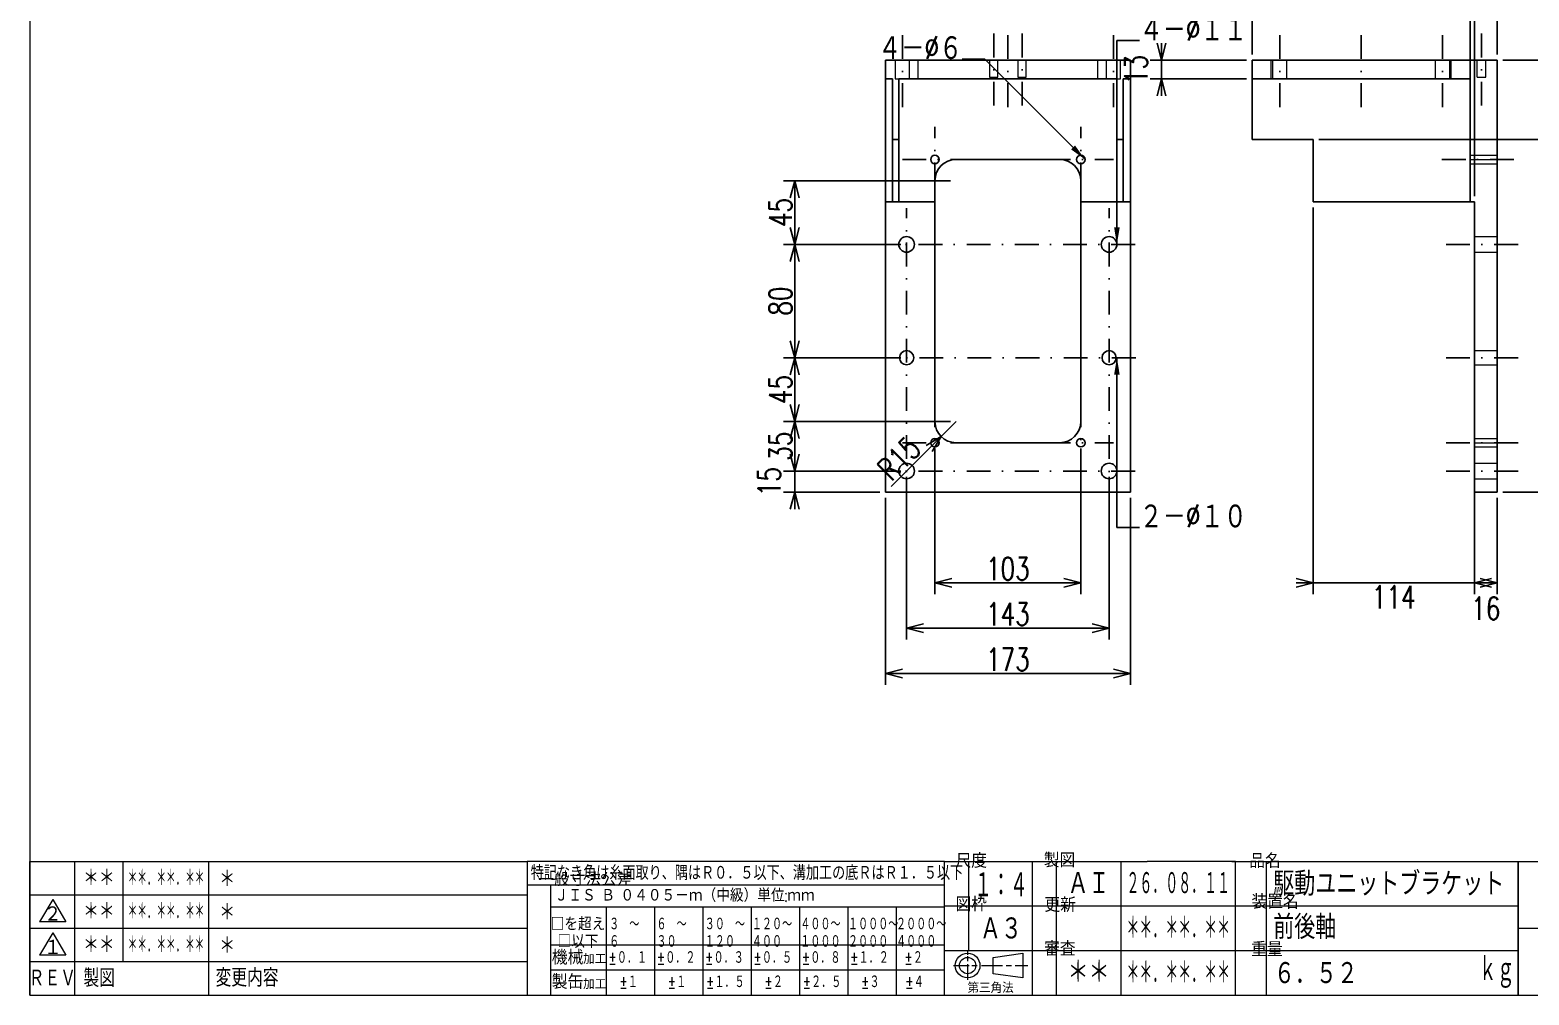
# Model space of a CAD drawing. Header units: millimetres. Extents: x 5 to 415, y 5 to 292.
# Drawn here: x 5 to 269.6, y 5 to 175.4 of the extents above; entities that cross this region are included whole.
import ezdxf

# ---------------------------------------------------------------- set-up
doc = ezdxf.new("R2010")
doc.units = ezdxf.units.MM
doc.header["$LTSCALE"] = 8.4
doc.linetypes.add('DASHDOT', pattern=[1, 0.5, -0.25, 0, -0.25])
doc.linetypes.add('HIDDEN', pattern=[1.905, 1.27, -0.635])
for name, color, linetype in [('1', 7, 'CONTINUOUS'), ('2', 7, 'CONTINUOUS'), ('254', 7, 'CONTINUOUS')]:
    doc.layers.add(name, color=color, linetype=linetype)
doc.styles.add('GMM001', font='txt.shx', dxfattribs={"bigfont": 'bigfont.shx'})
doc.styles.add('GMM007', font='txt.shx', dxfattribs={"width": 0.625, "bigfont": 'bigfont.shx'})
doc.styles.add('GMM008', font='txt.shx', dxfattribs={"width": 0.8, "bigfont": 'bigfont.shx'})
doc.styles.add('GMM009', font='txt.shx', dxfattribs={"width": 0.493827, "bigfont": 'bigfont.shx'})
doc.styles.add('GMM010', font='txt.shx', dxfattribs={"width": 0.7, "bigfont": 'bigfont.shx'})
doc.styles.add('GMM011', font='txt.shx', dxfattribs={"width": 0.95, "bigfont": 'bigfont.shx'})
doc.styles.add('GMM012', font='txt.shx', dxfattribs={"width": 1.066667, "bigfont": 'bigfont.shx'})
doc.styles.add('GMM014', font='txt.shx', dxfattribs={"width": 0.827273, "bigfont": 'bigfont.shx'})
doc.styles.add('GMM015', font='txt.shx', dxfattribs={"width": 0.411523, "bigfont": 'bigfont.shx'})
doc.styles.add('STANDARD1', font='TXT', dxfattribs={"bigfont": 'BIGFONT'})
doc.styles.add('VF001', font='txt.shx', dxfattribs={"width": 0.548697})
doc.styles.add('VF003', font='txt.shx', dxfattribs={"width": 0.75})
doc.dimstyles.new('GEN001', dxfattribs={"dimtxt": 4, "dimasz": 3, "dimexe": 2, "dimexo": 1, "dimgap": 0.5, "dimtad": 3, "dimlfac": 4, "dimdsep": 46, "dimtxsty": 'VF003', "dimblk1": 'OPEN30', "dimblk2": 'OPEN30', "dimsah": 1, "dimcen": 1, "dimclrd": 3, "dimclre": 3, "dimclrt": 7, "dimazin": 3, "dimtfac": 1, "dimtmove": 0, "dimatfit": 3})
doc.dimstyles.new('GEN002', dxfattribs={"dimtxt": 4, "dimasz": 3, "dimexe": 2, "dimexo": 1, "dimgap": 0.5, "dimtad": 3, "dimlfac": 4, "dimdsep": 46, "dimtxsty": 'VF003', "dimblk1": 'OPEN30', "dimblk2": 'OPEN30', "dimsah": 1, "dimcen": 1, "dimclrd": 3, "dimclre": 3, "dimclrt": 7, "dimazin": 3, "dimtfac": 1, "dimtmove": 0, "dimatfit": 3})
doc.dimstyles.new('GEN003', dxfattribs={"dimtxt": 4, "dimasz": 3, "dimexe": 2, "dimexo": 1, "dimgap": 0.5, "dimtad": 3, "dimlfac": 4, "dimdsep": 46, "dimtxsty": 'VF003', "dimblk1": 'OPEN30', "dimblk2": 'OPEN30', "dimsah": 1, "dimcen": 1, "dimclrd": 3, "dimclre": 3, "dimclrt": 7, "dimazin": 3, "dimtfac": 1, "dimtmove": 0, "dimatfit": 3})
doc.dimstyles.new('GEN008', dxfattribs={"dimtxt": 4, "dimasz": 3, "dimexe": 2, "dimexo": 1, "dimgap": 0.5, "dimtad": 3, "dimlfac": 4, "dimdsep": 46, "dimtxsty": 'VF003', "dimblk1": 'OPEN30', "dimblk2": 'OPEN30', "dimsah": 1, "dimcen": 1, "dimclrd": 3, "dimclre": 3, "dimclrt": 7, "dimazin": 3, "dimtfac": 1, "dimtmove": 0, "dimatfit": 3})
doc.dimstyles.new('GEN009', dxfattribs={"dimtxt": 4, "dimasz": 3, "dimexe": 2, "dimexo": 1, "dimgap": 0.5, "dimtad": 3, "dimlfac": 4, "dimdsep": 46, "dimtxsty": 'VF003', "dimblk1": 'OPEN30', "dimblk2": 'OPEN30', "dimsah": 1, "dimcen": 1, "dimclrd": 3, "dimclre": 3, "dimclrt": 7, "dimazin": 3, "dimtfac": 1, "dimtmove": 0, "dimatfit": 3})
doc.dimstyles.new('GEN010', dxfattribs={"dimtxt": 4, "dimasz": 3, "dimexe": 2, "dimexo": 1, "dimgap": 0.5, "dimtad": 3, "dimlfac": 4, "dimdsep": 46, "dimtxsty": 'VF003', "dimblk1": 'OPEN30', "dimblk2": 'OPEN30', "dimsah": 1, "dimcen": 1, "dimclrd": 3, "dimclre": 3, "dimclrt": 7, "dimazin": 3, "dimtfac": 1, "dimtmove": 0, "dimatfit": 3})
doc.dimstyles.new('GEN011', dxfattribs={"dimtxt": 4, "dimasz": 3, "dimexe": 2, "dimexo": 1, "dimgap": 0.5, "dimtad": 3, "dimlfac": 4, "dimdsep": 46, "dimtxsty": 'VF003', "dimblk1": 'OPEN30', "dimblk2": 'OPEN30', "dimsah": 1, "dimcen": 1, "dimclrd": 3, "dimclre": 3, "dimclrt": 7, "dimazin": 3, "dimtfac": 1, "dimtmove": 0, "dimatfit": 3})
doc.dimstyles.new('GEN012', dxfattribs={"dimtxt": 4, "dimasz": 3, "dimexe": 2, "dimexo": 1, "dimgap": 0.5, "dimtad": 3, "dimlfac": 4, "dimdsep": 46, "dimtxsty": 'VF003', "dimblk1": 'OPEN30', "dimblk2": 'OPEN30', "dimsah": 1, "dimcen": 1, "dimclrd": 3, "dimclre": 3, "dimclrt": 7, "dimazin": 3, "dimtfac": 1, "dimtmove": 0, "dimatfit": 3})
doc.dimstyles.new('GEN013', dxfattribs={"dimtxt": 4, "dimasz": 3, "dimexe": 2, "dimexo": 1, "dimgap": 0.5, "dimtad": 3, "dimlfac": 4, "dimdsep": 46, "dimtxsty": 'VF003', "dimblk1": 'OPEN30', "dimblk2": 'OPEN30', "dimsah": 1, "dimcen": 1, "dimclrd": 3, "dimclre": 3, "dimclrt": 7, "dimazin": 3, "dimtfac": 1, "dimtmove": 0, "dimatfit": 3})
doc.dimstyles.new('GEN014', dxfattribs={"dimtxt": 4, "dimasz": 3, "dimexe": 2, "dimexo": 1, "dimgap": 0.5, "dimtad": 3, "dimlfac": 4, "dimdsep": 46, "dimtxsty": 'VF003', "dimblk1": 'OPEN30', "dimblk2": 'OPEN30', "dimsah": 1, "dimcen": 1, "dimclrd": 3, "dimclre": 3, "dimclrt": 7, "dimazin": 3, "dimtfac": 1, "dimtmove": 0, "dimatfit": 3})
doc.dimstyles.new('GEN015', dxfattribs={"dimtxt": 4, "dimasz": 3, "dimexe": 2, "dimexo": 1, "dimgap": 0.5, "dimtad": 3, "dimlfac": 4, "dimdsep": 46, "dimtxsty": 'VF003', "dimblk1": 'OPEN30', "dimblk2": 'OPEN30', "dimsah": 1, "dimcen": 1, "dimclrd": 3, "dimclre": 3, "dimclrt": 7, "dimazin": 3, "dimtfac": 1, "dimtmove": 0, "dimatfit": 3})
doc.dimstyles.new('GEN016', dxfattribs={"dimtxt": 4, "dimasz": 3, "dimexe": 2, "dimexo": 1, "dimgap": 0.5, "dimtad": 3, "dimlfac": 4, "dimdsep": 46, "dimtxsty": 'VF003', "dimblk1": 'OPEN30', "dimblk2": 'OPEN30', "dimsah": 1, "dimcen": 1, "dimclrd": 3, "dimclre": 3, "dimclrt": 7, "dimazin": 3, "dimtfac": 1, "dimtmove": 0, "dimatfit": 3})
doc.dimstyles.new('GEN017', dxfattribs={"dimtxt": 4, "dimasz": 3, "dimexe": 2, "dimexo": 1, "dimgap": 0.5, "dimtad": 3, "dimlfac": 4, "dimdsep": 46, "dimtxsty": 'VF003', "dimblk1": 'OPEN30', "dimblk2": 'OPEN30', "dimsah": 1, "dimcen": 1, "dimclrd": 3, "dimclre": 3, "dimclrt": 7, "dimazin": 3, "dimtfac": 1, "dimtmove": 0, "dimatfit": 3})
doc.dimstyles.new('GEN018', dxfattribs={"dimtxt": 4, "dimasz": 3, "dimexe": 2, "dimexo": 1, "dimgap": 0.5, "dimtad": 3, "dimlfac": 4, "dimdsep": 46, "dimtxsty": 'VF003', "dimblk1": 'OPEN30', "dimblk2": 'OPEN30', "dimsah": 1, "dimcen": 1, "dimclrd": 3, "dimclre": 3, "dimclrt": 7, "dimazin": 3, "dimtfac": 1, "dimtmove": 0, "dimatfit": 3})
doc.dimstyles.new('GEN019', dxfattribs={"dimtxt": 4, "dimasz": 3, "dimexe": 2, "dimexo": 1, "dimgap": 0.5, "dimtad": 3, "dimlfac": 4, "dimdsep": 46, "dimtxsty": 'VF003', "dimblk1": 'OPEN30', "dimblk2": 'OPEN30', "dimsah": 1, "dimcen": 1, "dimclrd": 3, "dimclre": 3, "dimclrt": 7, "dimazin": 3, "dimtfac": 1, "dimtmove": 0, "dimatfit": 3})
doc.dimstyles.new('GEN025', dxfattribs={"dimtxt": 4, "dimasz": 3, "dimexe": 2, "dimexo": 1, "dimgap": 0.5, "dimtad": 3, "dimlfac": 4, "dimdsep": 46, "dimtxsty": 'VF003', "dimblk1": 'OPEN30', "dimblk2": 'OPEN30', "dimsah": 1, "dimcen": 1, "dimclrd": 3, "dimclre": 3, "dimclrt": 7, "dimazin": 3, "dimtfac": 1, "dimtmove": 0, "dimatfit": 3})
doc.dimstyles.new('GENLDR', dxfattribs={"dimtxt": 4, "dimasz": 3, "dimexe": 2, "dimexo": 1, "dimgap": 0.5, "dimtad": 3, "dimlfac": 4, "dimdsep": 46, "dimtxsty": 'VF003', "dimblk1": 'OPEN30', "dimblk2": 'OPEN30', "dimsah": 1, "dimcen": 1, "dimclrd": 3, "dimclre": 3, "dimclrt": 7, "dimazin": 3, "dimtfac": 1, "dimtmove": 0, "dimatfit": 3})

# ---------------------------------------------------------------- blocks, each defined once
blk = doc.blocks.new('BLOCK004')
at = {"layer": '2', "color": 7, "linetype": 'CONTINUOUS', "lineweight": 20}
for p, q in [((170.52, 12.75), (170.52, 12.12)), ((170.52, 11.88), (170.52, 10.97)), ((168.04, 10.2), (170.8, 10.2)), ((170.52, 10.45), (170.52, 7.67)), ((171.25, 10.2), (172.2, 10.2)), ((172.99, 10.2), (176.68, 10.2)), ((177.3, 10.2), (178.25, 10.2)), ((178.92, 10.2), (181.17, 10.2))]:
    blk.add_line(p, q, dxfattribs=at)
blk.add_lwpolyline([(175.06, 11.63), (180.26, 12.38), (180.26, 8.02), (175.06, 8.76)], close=True, dxfattribs=at)
for radius in [2.18, 1.44]:
    blk.add_circle((170.52, 10.2), radius, dxfattribs=at)
blk = doc.blocks.new('BLOCK005')
at = {"layer": '2', "color": 3, "linetype": 'CONTINUOUS', "lineweight": 9}
for p, q in [((92.76, 24.47), (166.44, 24.47)), ((96.97, 20.55), (166.44, 20.55)), ((106.7, 20.55), (106.7, 5)), ((115.24, 20.55), (115.24, 5)), ((123.77, 20.55), (123.77, 5)), ((132.3, 20.55), (132.3, 5)), ((140.84, 20.55), (140.84, 5)), ((149.37, 20.55), (149.37, 5)), ((157.9, 20.55), (157.9, 5)), ((96.97, 13.85), (106.7, 13.85)), ((106.7, 13.85), (115.24, 13.85)), ((115.24, 13.85), (123.77, 13.85)), ((123.77, 13.85), (132.3, 13.85)), ((132.3, 13.85), (140.84, 13.85)), ((140.84, 13.85), (149.37, 13.85)), ((149.37, 13.85), (157.9, 13.85)), ((157.9, 13.85), (166.44, 13.85)), ((96.97, 9.42), (106.7, 9.42)), ((106.7, 9.42), (115.24, 9.42)), ((115.24, 9.42), (123.77, 9.42)), ((123.77, 9.42), (132.3, 9.42)), ((132.3, 9.42), (140.84, 9.42)), ((140.84, 9.42), (149.37, 9.42)), ((149.37, 9.42), (157.9, 9.42)), ((157.9, 9.42), (166.44, 9.42))]:
    blk.add_line(p, q, dxfattribs=at)
at = {"layer": '2', "color": 1, "linetype": 'CONTINUOUS', "lineweight": 15}
blk.add_lwpolyline([(92.76, 5), (166.44, 5), (166.44, 28.59), (92.76, 28.59)], close=True, dxfattribs=at)
at = {"layer": '254', "color": 3, "linetype": 'CONTINUOUS', "lineweight": 9}
blk.add_line((96.97, 5), (96.97, 24.47), dxfattribs=at)
at = {"layer": '254', "color": 3, "lineweight": 9, "style": 'STANDARD1', "width": 1.0935}
blk.add_text('一般寸法公差', height=2.311, dxfattribs=at).set_placement((94.7, 24.26))
at = {"layer": '254', "color": 3, "lineweight": 9, "insert": (93.39, 26.56), "char_height": 2.5425, "attachment_point": 4, "line_spacing_factor": 0.8, "style": 'GMM014'}
blk.add_mtext('\\T1.000000;特記なき角は糸面取り、隅はＲ０．５以下、溝加工の底ＲはＲ１．５以下', dxfattribs=at)
at = {"layer": '254', "color": 7, "lineweight": 20, "line_spacing_factor": 0.8}
for s, insert, char_height, attachment_point, style in [('\\W0.950000;\\T1.000000;ＪＩＳ\\W0.475000;\\T1.000000; \\W0.950000;\\T1.000000;Ｂ\\W0.475000;\\T1.000000; \\W0.950000;\\T1.000000;０４０５－ｍ（中級）単位\\W0.475000;\\T1.000000;:\\W0.950000;\\T1.000000;ｍｍ', (97.62, 22.59), 2.31134, 4, 'GMM011'), ('{\\T1.000000;□を超え}\\P{\\T1.000000;□以下}', (101.75, 18.7), 2.3113, 2, 'GMM011'), ('{\\T1.000000;３\u3000～}\\P{\\T1.000000;６}', (107.24, 18.7), 2.3113, 1, 'GMM010'), ('{\\T1.000000;６\u3000～}\\P{\\T1.000000;３０}', (115.59, 18.7), 2.3113, 1, 'GMM010'), ('{\\T1.000000;３０\u3000～}\\P{\\T1.000000;１２０}', (124.12, 18.7), 2.3113, 1, 'GMM010'), ('{\\T1.000000;１２０～}\\P{\\T1.000000;４００}', (132.43, 18.7), 2.3113, 1, 'GMM010'), ('{\\T1.000000;４００～}\\P{\\T1.000000;１０００}', (140.98, 18.7), 2.3113, 1, 'GMM010'), ('{\\T1.000000;１０００～}\\P{\\T1.000000;２０００}', (149.4, 18.7), 2.3113, 1, 'GMM010'), ('{\\T1.000000;２０００～}\\P{\\T1.000000;４０００}', (157.88, 18.7), 2.3113, 1, 'GMM010'), ('\\T1.000000;機械', (99.9, 11.63), 2.5425, 5, 'GMM001'), ('\\T1.000000;加工', (104.68, 11.34), 1.7335, 5, 'GMM012'), ('%%p\\T1.000000;０．１', (110.51, 11.63), 2.3113, 5, 'GMM010'), ('%%p\\T1.000000;０．２', (119.05, 11.63), 2.3113, 5, 'GMM010'), ('%%p\\T1.000000;０．３', (127.58, 11.63), 2.3113, 5, 'GMM010'), ('%%p\\T1.000000;０．５', (136.11, 11.63), 2.3113, 5, 'GMM010'), ('%%p\\T1.000000;０．８', (144.65, 11.63), 2.3113, 5, 'GMM010'), ('%%p\\T1.000000;１．２', (153.18, 11.63), 2.3113, 5, 'GMM010'), ('%%p\\T1.000000;２', (160.98, 11.63), 2.3113, 5, 'GMM010'), ('\\T1.000000;製缶', (99.9, 7.34), 2.5425, 5, 'GMM001'), ('%%p\\T1.000000;１', (110.66, 7.34), 2.3113, 5, 'GMM010'), ('%%p\\T1.000000;１', (119.2, 7.34), 2.3113, 5, 'GMM010'), ('%%p\\T1.000000;１．５', (127.73, 7.34), 2.3113, 5, 'GMM010'), ('%%p\\T1.000000;２', (136.26, 7.34), 2.3113, 5, 'GMM010'), ('%%p\\T1.000000;２．５', (144.8, 7.34), 2.3113, 5, 'GMM010'), ('%%p\\T1.000000;３', (153.33, 7.34), 2.3113, 5, 'GMM010'), ('%%p\\T1.000000;４', (161.13, 7.34), 2.3113, 5, 'GMM010'), ('\\T1.000000;加工', (104.68, 6.91), 1.7335, 5, 'GMM012')]:
    blk.add_mtext(s, dxfattribs=dict(at, insert=insert, char_height=char_height, attachment_point=attachment_point, style=style))
blk = doc.blocks.new('BLOCK006')
at = {"layer": '254', "color": 1, "linetype": 'CONTINUOUS', "lineweight": 15}
for p, q in [((9.02, 15.97), (6.7, 12.03)), ((9.02, 15.97), (11.33, 12.03)), ((11.33, 12.03), (6.7, 12.03))]:
    blk.add_line(p, q, dxfattribs=at)
at = {"layer": '254', "color": 7, "lineweight": 20, "insert": (9.02, 13.39), "char_height": 2.8434, "attachment_point": 5, "line_spacing_factor": 0.8, "style": 'GMM001'}
blk.add_mtext('\\T1.000000;１', dxfattribs=at)
blk = doc.blocks.new('BLOCK007')
at = {"layer": '254', "color": 1, "linetype": 'CONTINUOUS', "lineweight": 15}
for p, q in [((9.02, 21.86), (6.7, 17.93)), ((9.02, 21.86), (11.33, 17.93)), ((11.33, 17.93), (6.7, 17.93))]:
    blk.add_line(p, q, dxfattribs=at)
at = {"layer": '254', "color": 7, "lineweight": 20, "insert": (9.02, 19.29), "char_height": 2.8434, "attachment_point": 5, "line_spacing_factor": 0.8, "style": 'GMM001'}
blk.add_mtext('\\T1.000000;２', dxfattribs=at)
blk = doc.blocks.new('_OPEN30')
at = {"color": 0, "linetype": 'BYBLOCK'}
blk.add_line((0, 0), (-1, 0), dxfattribs=at)
blk.add_lwpolyline([(-1, 0.259), (0, 0), (-1, -0.259)], dxfattribs=at)
blk = doc.blocks.new('*D1')
at = {"color": 3}
for p, q in [((164.75, 101.5), (164.75, 75.75)), ((190.5, 101.5), (190.5, 75.75)), ((167.75, 77.75), (187.5, 77.75))]:
    blk.add_line(p, q, dxfattribs=at)
at = {"layer": 'Defpoints'}
for p in [(164.75, 102.5), (190.5, 102.5), (164.75, 77.75)]:
    blk.add_point(p, dxfattribs=at)
at = {"layer": '1', "color": 3, "xscale": 3, "yscale": 3, "rotation": 180}
blk.add_blockref('_OPEN30', (164.75, 77.75), dxfattribs=at)
at = {"layer": '1', "color": 3, "xscale": 3, "yscale": 3}
blk.add_blockref('_OPEN30', (190.5, 77.75), dxfattribs=at)
at = {"layer": '1', "color": 7, "insert": (177.625, 80.25), "char_height": 4, "attachment_point": 5, "style": 'VF003'}
blk.add_mtext('103', dxfattribs=at)
blk = doc.blocks.new('*D2')
at = {"color": 3}
for p, q in [((159.75, 96.5), (159.75, 67.75)), ((195.5, 96.5), (195.5, 67.75)), ((162.75, 69.75), (192.5, 69.75))]:
    blk.add_line(p, q, dxfattribs=at)
at = {"layer": 'Defpoints'}
for p in [(159.75, 97.5), (195.5, 97.5), (159.75, 69.75)]:
    blk.add_point(p, dxfattribs=at)
at = {"layer": '1', "color": 3, "xscale": 3, "yscale": 3, "rotation": 180}
blk.add_blockref('_OPEN30', (159.75, 69.75), dxfattribs=at)
at = {"layer": '1', "color": 3, "xscale": 3, "yscale": 3}
blk.add_blockref('_OPEN30', (195.5, 69.75), dxfattribs=at)
at = {"layer": '1', "color": 7, "insert": (177.625, 72.25), "char_height": 4, "attachment_point": 5, "style": 'VF003'}
blk.add_mtext('143', dxfattribs=at)
blk = doc.blocks.new('*D3')
at = {"color": 3}
for p, q in [((156, 92.75), (156, 59.75)), ((199.25, 92.75), (199.25, 59.75)), ((159, 61.75), (196.25, 61.75))]:
    blk.add_line(p, q, dxfattribs=at)
at = {"layer": 'Defpoints'}
for p in [(156, 93.75), (199.25, 93.75), (156, 61.75)]:
    blk.add_point(p, dxfattribs=at)
at = {"layer": '1', "color": 3, "xscale": 3, "yscale": 3, "rotation": 180}
blk.add_blockref('_OPEN30', (156, 61.75), dxfattribs=at)
at = {"layer": '1', "color": 3, "xscale": 3, "yscale": 3}
blk.add_blockref('_OPEN30', (199.25, 61.75), dxfattribs=at)
at = {"layer": '1', "color": 7, "insert": (177.625, 64.25), "char_height": 4, "attachment_point": 5, "style": 'VF003'}
blk.add_mtext('173', dxfattribs=at)
blk = doc.blocks.new('*D8')
at = {"color": 3}
for p, q in [((158.75, 97.5), (138, 97.5)), ((140, 93.75), (140, 97.5)), ((155, 93.75), (138, 93.75))]:
    blk.add_line(p, q, dxfattribs=at)
at = {"layer": 'Defpoints'}
for p in [(159.75, 97.5), (140, 93.75), (156, 93.75)]:
    blk.add_point(p, dxfattribs=at)
at = {"layer": '1', "color": 3, "xscale": 3, "yscale": 3}
for p, rotation in [((140, 97.5), 270), ((140, 93.75), 90)]:
    blk.add_blockref('_OPEN30', p, dxfattribs=dict(at, rotation=rotation))
at = {"layer": '1', "color": 7, "insert": (135.5, 95.625), "char_height": 4, "attachment_point": 5, "rotation": 90, "style": 'VF003'}
blk.add_mtext('15', dxfattribs=at)
blk = doc.blocks.new('*D9')
at = {"color": 3}
for p, q in [((167.5, 106.25), (138, 106.25)), ((140, 100.5), (140, 103.25)), ((158.75, 97.5), (138, 97.5))]:
    blk.add_line(p, q, dxfattribs=at)
at = {"layer": 'Defpoints'}
for p in [(168.5, 106.25), (140, 97.5), (159.75, 97.5)]:
    blk.add_point(p, dxfattribs=at)
at = {"layer": '1', "color": 3, "xscale": 3, "yscale": 3}
for p, rotation in [((140, 106.25), 90), ((140, 97.5), 270)]:
    blk.add_blockref('_OPEN30', p, dxfattribs=dict(at, rotation=rotation))
at = {"layer": '1', "color": 7, "insert": (137.5, 101.875), "char_height": 4, "attachment_point": 5, "rotation": 90, "style": 'VF003'}
blk.add_mtext('35', dxfattribs=at)
blk = doc.blocks.new('*D10')
at = {"color": 3}
for p, q in [((158.75, 117.5), (138, 117.5)), ((140, 109.25), (140, 114.5)), ((167.5, 106.25), (138, 106.25))]:
    blk.add_line(p, q, dxfattribs=at)
at = {"layer": 'Defpoints'}
for p in [(159.75, 117.5), (140, 106.25), (168.5, 106.25)]:
    blk.add_point(p, dxfattribs=at)
at = {"layer": '1', "color": 3, "xscale": 3, "yscale": 3}
for p, rotation in [((140, 117.5), 90), ((140, 106.25), 270)]:
    blk.add_blockref('_OPEN30', p, dxfattribs=dict(at, rotation=rotation))
at = {"layer": '1', "color": 7, "insert": (137.5, 111.875), "char_height": 4, "attachment_point": 5, "rotation": 90, "style": 'VF003'}
blk.add_mtext('45', dxfattribs=at)
blk = doc.blocks.new('*D11')
at = {"color": 3}
for p, q in [((158.75, 137.5), (138, 137.5)), ((140, 120.5), (140, 134.5)), ((158.75, 117.5), (138, 117.5))]:
    blk.add_line(p, q, dxfattribs=at)
at = {"layer": 'Defpoints'}
for p in [(159.75, 137.5), (140, 117.5), (159.75, 117.5)]:
    blk.add_point(p, dxfattribs=at)
at = {"layer": '1', "color": 3, "xscale": 3, "yscale": 3}
for p, rotation in [((140, 137.5), 90), ((140, 117.5), 270)]:
    blk.add_blockref('_OPEN30', p, dxfattribs=dict(at, rotation=rotation))
at = {"layer": '1', "color": 7, "insert": (137.5, 127.5), "char_height": 4, "attachment_point": 5, "rotation": 90, "style": 'VF003'}
blk.add_mtext('80', dxfattribs=at)
blk = doc.blocks.new('*D12')
at = {"color": 3}
for p, q in [((167.5, 148.75), (138, 148.75)), ((140, 140.5), (140, 145.75)), ((158.75, 137.5), (138, 137.5))]:
    blk.add_line(p, q, dxfattribs=at)
at = {"layer": 'Defpoints'}
for p in [(168.5, 148.75), (140, 137.5), (159.75, 137.5)]:
    blk.add_point(p, dxfattribs=at)
at = {"layer": '1', "color": 3, "xscale": 3, "yscale": 3}
for p, rotation in [((140, 148.75), 90), ((140, 137.5), 270)]:
    blk.add_blockref('_OPEN30', p, dxfattribs=dict(at, rotation=rotation))
at = {"layer": '1', "color": 7, "insert": (137.5, 143.125), "char_height": 4, "attachment_point": 5, "rotation": 90, "style": 'VF003'}
blk.add_mtext('45', dxfattribs=at)
blk = doc.blocks.new('*D13')
at = {"color": 3}
for p, q in [((232.5, 156), (282, 156)), ((280, 96.75), (280, 153)), ((265, 93.75), (282, 93.75))]:
    blk.add_line(p, q, dxfattribs=at)
at = {"layer": 'Defpoints'}
for p in [(231.5, 156), (264, 93.75), (280, 93.75)]:
    blk.add_point(p, dxfattribs=at)
at = {"layer": '1', "color": 3, "xscale": 3, "yscale": 3}
for p, rotation in [((280, 156), 90), ((280, 93.75), 270)]:
    blk.add_blockref('_OPEN30', p, dxfattribs=dict(at, rotation=rotation))
at = {"layer": '1', "color": 7, "insert": (277.5, 124.875), "char_height": 4, "attachment_point": 5, "rotation": 90, "style": 'VF003'}
blk.add_mtext('249', dxfattribs=at)
blk = doc.blocks.new('*D14')
at = {"color": 3}
for p, q in [((219.75, 170), (202.75, 170)), ((204.75, 166.75), (204.75, 170)), ((219.75, 166.75), (202.75, 166.75))]:
    blk.add_line(p, q, dxfattribs=at)
at = {"layer": 'Defpoints'}
for p in [(220.75, 170), (204.75, 166.75), (220.75, 166.75)]:
    blk.add_point(p, dxfattribs=at)
at = {"layer": '1', "color": 3, "xscale": 3, "yscale": 3}
for p, rotation in [((204.75, 170), 270), ((204.75, 166.75), 90)]:
    blk.add_blockref('_OPEN30', p, dxfattribs=dict(at, rotation=rotation))
at = {"layer": '1', "color": 7, "insert": (200.25, 168.375), "char_height": 4, "attachment_point": 5, "rotation": 90, "style": 'VF003'}
blk.add_mtext('13', dxfattribs=at)
blk = doc.blocks.new('*D15')
at = {"color": 3}
for p, q in [((265, 170), (290, 170)), ((288, 96.75), (288, 167)), ((265, 93.75), (290, 93.75))]:
    blk.add_line(p, q, dxfattribs=at)
at = {"layer": 'Defpoints'}
for p in [(264, 170), (264, 93.75), (288, 93.75)]:
    blk.add_point(p, dxfattribs=at)
at = {"layer": '1', "color": 3, "xscale": 3, "yscale": 3}
for p, rotation in [((288, 170), 90), ((288, 93.75), 270)]:
    blk.add_blockref('_OPEN30', p, dxfattribs=dict(at, rotation=rotation))
at = {"layer": '1', "color": 7, "insert": (285.5, 131.875), "char_height": 4, "attachment_point": 5, "rotation": 90, "style": 'VF003'}
blk.add_mtext('305', dxfattribs=at)
blk = doc.blocks.new('*D16')
at = {"color": 3}
for p, q in [((260, 92.75), (260, 75.75)), ((264, 92.75), (264, 75.75)), ((264, 77.75), (260, 77.75))]:
    blk.add_line(p, q, dxfattribs=at)
at = {"layer": 'Defpoints'}
for p in [(260, 93.75), (264, 93.75), (264, 77.75)]:
    blk.add_point(p, dxfattribs=at)
at = {"layer": '1', "color": 3, "xscale": 3, "yscale": 3, "rotation": 180}
blk.add_blockref('_OPEN30', (260, 77.75), dxfattribs=at)
at = {"layer": '1', "color": 3, "xscale": 3, "yscale": 3}
blk.add_blockref('_OPEN30', (264, 77.75), dxfattribs=at)
at = {"layer": '1', "color": 7, "insert": (262, 73.25), "char_height": 4, "attachment_point": 5, "style": 'VF003'}
blk.add_mtext('16', dxfattribs=at)
blk = doc.blocks.new('*D17')
at = {"color": 3}
for p, q in [((220.75, 171), (220.75, 196)), ((264, 171), (264, 196)), ((267, 194), (217.75, 194))]:
    blk.add_line(p, q, dxfattribs=at)
at = {"layer": 'Defpoints'}
for p in [(264, 194), (220.75, 170), (264, 170)]:
    blk.add_point(p, dxfattribs=at)
at = {"layer": '1', "color": 3, "xscale": 3, "yscale": 3}
blk.add_blockref('_OPEN30', (220.75, 194), dxfattribs=at)
at = {"layer": '1', "color": 3, "xscale": 3, "yscale": 3, "rotation": 180}
blk.add_blockref('_OPEN30', (264, 194), dxfattribs=at)
at = {"layer": '1', "color": 7, "insert": (242.375, 191.5), "char_height": 4, "attachment_point": 5, "style": 'VF003'}
blk.add_mtext('173', dxfattribs=at)
blk = doc.blocks.new('*D18')
at = {"color": 3}
for p, q in [((231.5, 144), (231.5, 75.75)), ((260, 144), (260, 75.75)), ((263, 77.75), (228.5, 77.75))]:
    blk.add_line(p, q, dxfattribs=at)
at = {"layer": 'Defpoints'}
for p in [(231.5, 145), (260, 145), (260, 77.75)]:
    blk.add_point(p, dxfattribs=at)
at = {"layer": '1', "color": 3, "xscale": 3, "yscale": 3}
blk.add_blockref('_OPEN30', (231.5, 77.75), dxfattribs=at)
at = {"layer": '1', "color": 3, "xscale": 3, "yscale": 3, "rotation": 180}
blk.add_blockref('_OPEN30', (260, 77.75), dxfattribs=at)
at = {"layer": '1', "color": 7, "insert": (245.75, 75.25), "char_height": 4, "attachment_point": 5, "style": 'VF003'}
blk.add_mtext('114', dxfattribs=at)
blk = doc.blocks.new('*D19')
at = {"color": 3}
for p, q in [((259.25, 146), (259.25, 188)), ((260, 146), (260, 188)), ((260, 186), (259.25, 186))]:
    blk.add_line(p, q, dxfattribs=at)
at = {"layer": 'Defpoints'}
for p in [(260, 186), (259.25, 145), (260, 145)]:
    blk.add_point(p, dxfattribs=at)
at = {"layer": '1', "color": 3, "xscale": 3, "yscale": 3}
blk.add_blockref('_OPEN30', (260, 186), dxfattribs=at)
at = {"layer": '1', "color": 3, "xscale": 3, "yscale": 3, "rotation": 180}
blk.add_blockref('_OPEN30', (259.25, 186), dxfattribs=at)
at = {"layer": '1', "color": 7, "insert": (259.625, 181.5), "char_height": 4, "attachment_point": 5, "style": 'VF003'}
blk.add_mtext('3', dxfattribs=at)
blk = doc.blocks.new('*D25')
at = {"color": 3}
for p, q in [((168.5, 106.25), (165.85, 103.6)), ((163.73, 101.48), (157.01, 94.76))]:
    blk.add_line(p, q, dxfattribs=at)
at = {"layer": 'Defpoints'}
for p in [(168.5, 106.25), (165.85, 103.6)]:
    blk.add_point(p, dxfattribs=at)
at = {"layer": '1', "color": 3, "xscale": 3, "yscale": 3, "rotation": 45}
blk.add_blockref('_OPEN30', (165.85, 103.6), dxfattribs=at)
at = {"layer": '1', "color": 7, "insert": (158.42, 99.71), "char_height": 4, "attachment_point": 5, "rotation": 45, "style": 'VF003'}
blk.add_mtext('R15', dxfattribs=at)

msp = doc.modelspace()

# ---------------------------------------------------------------- linework, layer by layer
at = {"color": 3, "linetype": 'DASHDOT'}
for p, q in [((159, 161.75), (159, 175)), ((175.125, 162), (175.125, 175)), ((177.625, 161.75), (177.625, 175)), ((180.125, 162), (180.125, 175)), ((196.25, 161.75), (196.25, 175)), ((225.625, 161.75), (225.625, 175)), ((240, 161.75), (240, 175)), ((254.375, 161.75), (254.375, 175)), ((261.25, 162), (261.25, 175)), ((164.75, 96.75), (164.75, 158.25)), ((190.5, 96.75), (190.5, 158.25)), ((159, 152.5), (196.25, 152.5)), ((254.25, 152.5), (269, 152.5)), ((159.75, 91.125), (159.75, 143.875)), ((195.5, 91.125), (195.5, 143.875)), ((153.375, 137.5), (201.875, 137.5)), ((255, 137.5), (269, 137.5)), ((153.5, 117.5), (201.75, 117.5)), ((255, 117.5), (269, 117.5)), ((159, 102.5), (196.25, 102.5)), ((255, 102.5), (269, 102.5)), ((153.375, 97.5), (201.875, 97.5)), ((255, 97.5), (269, 97.5))]:
    msp.add_line(p, q, dxfattribs=at)
at = {"color": 7, "linetype": 'Continuous', "lineweight": 25}
for p, q in [((156, 170), (199.25, 170)), ((156, 170), (156, 166.75)), ((199.25, 170), (199.25, 166.75)), ((220.75, 170), (220.75, 166.75)), ((264, 170), (220.75, 170)), ((264, 93.75), (264, 170)), ((156, 166.75), (157.25, 166.75)), ((156, 166.75), (156, 145)), ((157.25, 166.75), (157.25, 156)), ((158.375, 166.75), (196.875, 166.75)), ((158.375, 166.75), (158.375, 156)), ((196.875, 166.75), (196.875, 156)), ((198, 166.75), (199.25, 166.75)), ((198, 166.75), (198, 156)), ((199.25, 166.75), (199.25, 145)), ((220.75, 166.75), (259.25, 166.75)), ((220.75, 166.75), (220.75, 156)), ((259.25, 166.75), (259.25, 145)), ((157.25, 156), (158.375, 156)), ((157.25, 156), (157.25, 145)), ((158.375, 156), (158.375, 145)), ((198, 156), (196.875, 156)), ((196.875, 156), (196.875, 145)), ((198, 156), (198, 145)), ((220.75, 156), (231.5, 156)), ((231.5, 156), (231.5, 145)), ((168.5, 152.5), (186.75, 152.5)), ((164.75, 145), (164.75, 148.75)), ((190.5, 148.75), (190.5, 145)), ((156, 145), (157.25, 145)), ((156, 145), (156, 93.75)), ((157.25, 145), (158.375, 145)), ((158.375, 145), (164.75, 145)), ((164.75, 106.25), (164.75, 145)), ((190.5, 145), (196.875, 145)), ((190.5, 145), (190.5, 106.25)), ((198, 145), (196.875, 145)), ((198, 145), (199.25, 145)), ((199.25, 145), (199.25, 93.75)), ((231.5, 145), (259.25, 145)), ((259.25, 145), (260, 145)), ((260, 145), (260, 93.75)), ((186.75, 102.5), (168.5, 102.5)), ((156, 93.75), (199.25, 93.75)), ((260, 93.75), (264, 93.75))]:
    msp.add_line(p, q, dxfattribs=at)
at = {"color": 7, "linetype": 'HIDDEN', "lineweight": 18}
for p, q in [((157.75, 170), (157.75, 166.75)), ((160.25, 166.75), (160.25, 170)), ((161.75, 170), (161.75, 166.75)), ((174.375, 170), (174.375, 167)), ((175.875, 167), (175.875, 170)), ((179.375, 170), (179.375, 167)), ((180.875, 167), (180.875, 170)), ((193.5, 166.75), (193.5, 170)), ((195, 170), (195, 166.75)), ((197.5, 166.75), (197.5, 170)), ((224.125, 166.75), (224.125, 170)), ((224.375, 166.75), (224.375, 170)), ((226.875, 166.75), (226.875, 170)), ((253.125, 166.75), (253.125, 170)), ((255.625, 166.75), (255.625, 170)), ((255.875, 166.75), (255.875, 170)), ((260.5, 167), (260.5, 170)), ((262, 167), (262, 170)), ((157.75, 166.75), (158.375, 166.75)), ((174.375, 167), (175.125, 167)), ((175.125, 167), (175.875, 167)), ((179.375, 167), (180.125, 167)), ((180.125, 167), (180.875, 167)), ((196.875, 166.75), (197.5, 166.75)), ((260.5, 167), (262, 167)), ((259.25, 153.25), (264, 153.25)), ((259.25, 152.5), (264, 152.5)), ((259.25, 151.75), (264, 151.75)), ((260, 138.875), (264, 138.875)), ((260, 136.125), (264, 136.125)), ((260, 118.75), (264, 118.75)), ((260, 116.25), (264, 116.25)), ((260, 103.25), (264, 103.25)), ((260, 102.5), (264, 102.5)), ((260, 101.75), (264, 101.75)), ((260, 98.875), (264, 98.875)), ((260, 96.125), (264, 96.125))]:
    msp.add_line(p, q, dxfattribs=at)
at = {"color": 7, "linetype": 'Continuous', "lineweight": 25}
for centre, radius, start, end in [((164.75, 152.5), 0.75, 90, -90), ((164.75, 152.5), 0.75, -90, 90), ((168.5, 148.75), 3.75, 90, 180), ((186.75, 148.75), 3.75, 0, 90), ((190.5, 152.5), 0.75, 90, -90), ((190.5, 152.5), 0.75, -90, 90), ((159.75, 137.5), 1.375, 90, -90), ((159.75, 137.5), 1.375, -90, 90), ((195.5, 137.5), 1.375, 90, -90), ((195.5, 137.5), 1.375, -90, 90), ((159.75, 117.5), 1.25, 90, -90), ((159.75, 117.5), 1.25, -90, 90), ((195.5, 117.5), 1.25, 90, -90), ((195.5, 117.5), 1.25, -90, 90), ((168.5, 106.25), 3.75, 180, -90), ((186.75, 106.25), 3.75, -90, 0), ((164.75, 102.5), 0.75, 90, -90), ((164.75, 102.5), 0.75, -90, 90), ((190.5, 102.5), 0.75, 90, -90), ((190.5, 102.5), 0.75, -90, 90), ((159.75, 97.5), 1.375, 90, -90), ((159.75, 97.5), 1.375, -90, 90), ((195.5, 97.5), 1.375, 90, -90), ((195.5, 97.5), 1.375, -90, 90)]:
    msp.add_arc(centre, radius, start, end, dxfattribs=at)
at = {"layer": '1', "color": 3, "linetype": 'CONTINUOUS', "lineweight": 9}
for p, q in [((92.7599, 28.5895), (92.7599, 5)), ((166.4374, 28.5895), (202.2429, 28.5895)), ((217.8288, 28.5895), (202.2429, 28.5895)), ((267.7132, 28.5895), (267.7132, 5)), ((182.0233, 20.7263), (217.8288, 20.7263)), ((182.0233, 12.8632), (217.8288, 12.8632))]:
    msp.add_line(p, q, dxfattribs=at)
at = {"layer": '1', "color": 7, "linetype": 'CONTINUOUS', "lineweight": 20}
msp.add_lwpolyline([(5, 292), (5, 5), (415, 5), (415, 292)], close=True, dxfattribs=at)
at = {"layer": '2', "color": 3, "linetype": 'CONTINUOUS', "lineweight": 9}
for p, q in [((166.4374, 20.7263), (182.0233, 20.7263)), ((166.4374, 12.8632), (182.0233, 12.8632))]:
    msp.add_line(p, q, dxfattribs=at)
at = {"layer": '254', "color": 3, "linetype": 'CONTINUOUS', "lineweight": 9}
for p, q in [((5, 28.5895), (92.7599, 28.5895)), ((5, 18.526), (5, 28.5895)), ((12.8983, 22.6921), (12.8983, 28.554)), ((21.4284, 22.6921), (21.4284, 28.554)), ((36.5931, 22.6921), (36.5931, 28.554)), ((166.4374, 20.6316), (166.4374, 28.5895)), ((170.6498, 28.5895), (170.6498, 12.8632)), ((181.9698, 20.6316), (181.9698, 28.5895)), ((186.2357, 20.6316), (186.2357, 28.5895)), ((197.6092, 20.6316), (197.6092, 28.5895)), ((217.1631, 28.5895), (325.18, 28.5895)), ((217.8288, 5), (217.8288, 28.5895)), ((223.3049, 5), (223.3049, 28.5895)), ((267.7132, 5), (267.7132, 28.5895)), ((5, 22.6921), (92.7599, 22.6921)), ((12.8983, 16.7948), (12.8983, 22.6566)), ((21.4284, 16.7948), (21.4284, 22.6566)), ((36.5931, 16.7948), (36.5931, 22.6566)), ((5, 11.804), (5, 18.567)), ((166.4374, 12.8158), (166.4374, 20.6316)), ((181.9698, 12.8158), (181.9698, 20.6316)), ((186.2357, 12.8158), (186.2357, 20.6316)), ((197.6092, 12.8158), (197.6092, 20.6316)), ((217.8288, 20.7263), (267.7132, 20.7263)), ((5, 16.7948), (92.7599, 16.7948)), ((12.8983, 10.8974), (12.8983, 16.7592)), ((21.4284, 10.8974), (21.4284, 16.7592)), ((36.5931, 10.8974), (36.5931, 16.7592)), ((267.7132, 16.7948), (325.18, 16.7948)), ((5, 5), (5, 11.763)), ((5, 10.8974), (92.7599, 10.8974)), ((12.8983, 5), (12.8983, 10.8619)), ((36.5931, 5), (36.5931, 10.8619)), ((166.4374, 5), (166.4374, 12.8158)), ((181.9698, 5), (181.9698, 12.8158)), ((186.2357, 5), (186.2357, 12.8158)), ((197.6092, 5), (197.6092, 12.8158)), ((217.8288, 12.8632), (267.7132, 12.8632))]:
    msp.add_line(p, q, dxfattribs=at)
at = {"layer": '254', "color": 7, "linetype": 'CONTINUOUS', "lineweight": 20}
msp.add_line((217.8288, 5), (217.8288, 28.5895), dxfattribs=at)

# ---------------------------------------------------------------- block references
for name in ['BLOCK005', 'BLOCK007', 'BLOCK006', 'BLOCK004']:
    msp.add_blockref(name, (0, 0))

# ---------------------------------------------------------------- texts
for s, insert, char_height, attachment_point, style in [('\\T1.000000;１：４', (176.415, 22.446), 4.2124, 8, 'VF001'), ('\\T1.000000;ＡＩ', (191.878, 22.586), 4.2124, 8, 'GMM008'), ('\\T1.000000;２６．０８．１１', (207.705, 22.586), 4.2124, 8, 'GMM009'), ('\\T1.000000;駆動ユニットブラケット', (224.477, 22.51), 4.2124, 7, 'GMM008'), ('\\T1.000000;＊＊．＊＊．＊＊', (207.705, 14.722), 4.2124, 8, 'GMM009'), ('\\T1.000000;前後軸', (224.477, 14.877), 4.2124, 7, 'GMM008'), ('\\T1.000000;６．５２', (224.593, 6.704), 4.212411, 7, 'GMM008')]:
    msp.add_mtext(s, dxfattribs=dict(insert=insert, char_height=char_height, attachment_point=attachment_point, style=style))
at = {"layer": '1', "char_height": 4, "style": 'VF003'}
for s, insert, attachment_point in [('\\A1;４－%%c１１', (200.875, 173.5), 7), ('\\A1;４－%%c６', (169.5723, 170.1777), 9), ('\\A1;２－%%c１０', (200.875, 87.5), 7)]:
    msp.add_mtext(s, dxfattribs=dict(at, insert=insert, attachment_point=attachment_point))
at = {"layer": '254', "color": 3, "lineweight": 9, "style": 'STANDARD1'}
for s, p in [('尺度', (168.3809, 27.4339)), ('製図', (183.9664, 27.5322)), ('品名', (220.2356, 27.4087)), ('図枠', (168.3809, 19.7577)), ('更新', (184.0802, 19.6531)), ('装置名', (220.6375, 20.2131)), ('審査', (184.0233, 11.9162)), ('重量', (220.5928, 11.8038))]:
    msp.add_text(s, height=2.52745, dxfattribs=at).set_placement(p)
at = {"layer": '254', "color": 7, "lineweight": 20, "line_spacing_factor": 0.8}
for s, insert, char_height, attachment_point, style in [('\\T1.000000;＊＊', (17.1633, 24.1221), 3.159308, 8, 'GMM008'), ('\\T1.000000;＊＊．＊＊．＊＊', (29.0184, 24.1221), 3.159308, 8, 'GMM015'), ('\\T1.000000;＊', (38.4134, 23.9584), 3.159308, 7, 'GMM008'), ('\\T1.000000;＊＊', (17.1633, 18.2247), 3.159308, 8, 'GMM008'), ('\\T1.000000;＊＊．＊＊．＊＊', (29.0184, 18.2247), 3.159308, 8, 'GMM015'), ('\\T1.000000;＊', (38.4134, 18.061), 3.159308, 7, 'GMM008'), ('\\T1.000000;Ａ３', (176.4153, 14.5827), 4.212411, 8, 'GMM008'), ('\\T1.000000;＊＊', (17.1633, 12.3273), 3.159308, 8, 'GMM008'), ('\\T1.000000;＊＊．＊＊．＊＊', (29.0184, 12.3273), 3.159308, 8, 'GMM015'), ('\\T1.000000;＊', (38.4134, 12.1636), 3.159308, 7, 'GMM008'), ('\\T1.000000;＊＊', (191.8784, 6.954), 4.212411, 8, 'GMM008'), ('\\T1.000000;＊＊．＊＊．＊＊', (207.7054, 6.8592), 4.212411, 8, 'GMM009'), ('\\T1.000000;ｋｇ', (267.0904, 6.2413), 4.622673, 9, 'GMM007')]:
    msp.add_mtext(s, dxfattribs=dict(at, insert=insert, char_height=char_height, attachment_point=attachment_point, style=style))
at = {"layer": '254', "color": 3, "lineweight": 9, "line_spacing_factor": 0.8}
for s, insert, char_height, attachment_point, style in [('\\T1.000000;ＲＥＶ', (8.9491, 6.4072), 3.159308, 8, 'GMM008'), ('\\T1.000000;製図', (17.2276, 6.4072), 3.159308, 8, 'GMM008'), ('\\T1.000000;変更内容', (43.3157, 6.4647), 3.159308, 8, 'GMM008'), ('\\T1.000000;第三角法', (170.5108, 5.341), 1.849069, 7, 'GMM001')]:
    msp.add_mtext(s, dxfattribs=dict(at, insert=insert, char_height=char_height, attachment_point=attachment_point, style=style))

# ---------------------------------------------------------------- dimensions: what is measured, and where the dimension line sits
at = {"layer": '1'}
for base, p1, p2, dimstyle, picture, middle in [((264, 194), (264, 170), (220.75, 170), 'GEN017', '*D17', (242.375, 191.5)), ((260, 186), (260, 145), (259.25, 145), 'GEN019', '*D19', (259.625, 181.5)), ((260, 77.75), (260, 145), (231.5, 145), 'GEN018', '*D18', (245.75, 75.25)), ((164.75, 77.75), (164.75, 102.5), (190.5, 102.5), 'GEN001', '*D1', (177.625, 80.25)), ((159.75, 69.75), (159.75, 97.5), (195.5, 97.5), 'GEN002', '*D2', (177.625, 72.25)), ((156, 61.75), (156, 93.75), (199.25, 93.75), 'GEN003', '*D3', (177.625, 64.25)), ((264, 77.75), (264, 93.75), (260, 93.75), 'GEN016', '*D16', (262, 73.25))]:
    dim = msp.add_linear_dim(base=base, p1=p1, p2=p2, dimstyle=dimstyle, dxfattribs=at)
    dim.commit()
    dim.dimension.update_dxf_attribs({"geometry": picture, "text_midpoint": middle})
for base, p1, p2, dimstyle, picture, middle in [((204.75, 166.75), (220.75, 166.75), (220.75, 170), 'GEN014', '*D14', (200.25, 168.375)), ((288, 93.75), (264, 93.75), (264, 170), 'GEN015', '*D15', (285.5, 131.875)), ((280, 93.75), (264, 93.75), (231.5, 156), 'GEN013', '*D13', (277.5, 124.875)), ((140, 137.5), (159.75, 137.5), (168.5, 148.75), 'GEN012', '*D12', (137.5, 143.125)), ((140, 117.5), (159.75, 117.5), (159.75, 137.5), 'GEN011', '*D11', (137.5, 127.5)), ((140, 106.25), (168.5, 106.25), (159.75, 117.5), 'GEN010', '*D10', (137.5, 111.875)), ((140, 97.5), (159.75, 97.5), (168.5, 106.25), 'GEN009', '*D9', (137.5, 101.875)), ((140, 93.75), (156, 93.75), (159.75, 97.5), 'GEN008', '*D8', (135.5, 95.625))]:
    dim = msp.add_linear_dim(base=base, p1=p1, p2=p2, angle=90, dimstyle=dimstyle, dxfattribs=at)
    dim.commit()
    dim.dimension.update_dxf_attribs({"geometry": picture, "text_midpoint": middle})
dim = msp.add_radius_dim(center=(168.5, 106.25), mpoint=(165.8483, 103.5983), dimstyle='GEN025', override={"dimpost": 'R<>'}, dxfattribs=at)
dim.commit()
dim.dimension.update_dxf_attribs({"geometry": '*D25', "text_midpoint": (158.4237, 99.7093)})

# ---------------------------------------------------------------- leaders
for points in [[(196.875, 137.5), (196.875, 173.5), (200.875, 173.5)], [(191.25, 152.5), (173.5723, 170.1777), (169.5723, 170.1777)], [(196.875, 117.5), (196.875, 87.5), (200.875, 87.5)]]:
    msp.add_leader(points, dimstyle='GENLDR', dxfattribs=at)

doc.saveas('drawing.dxf')
